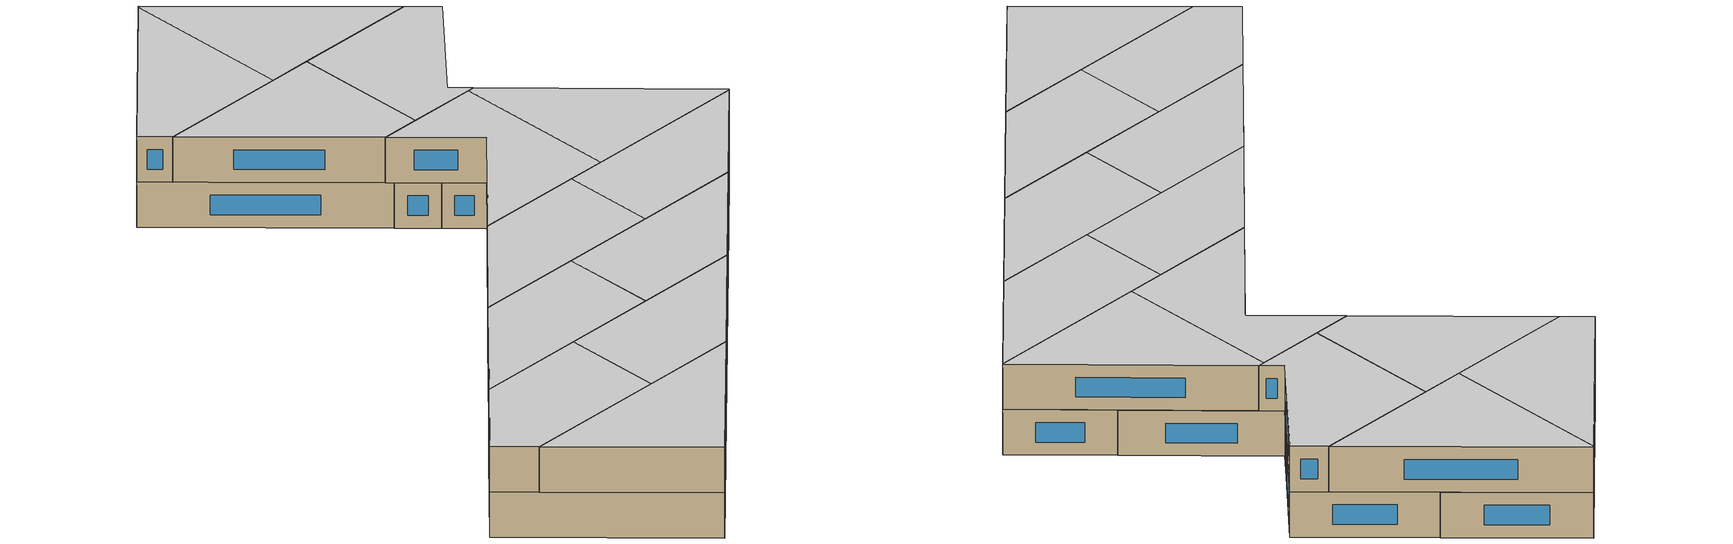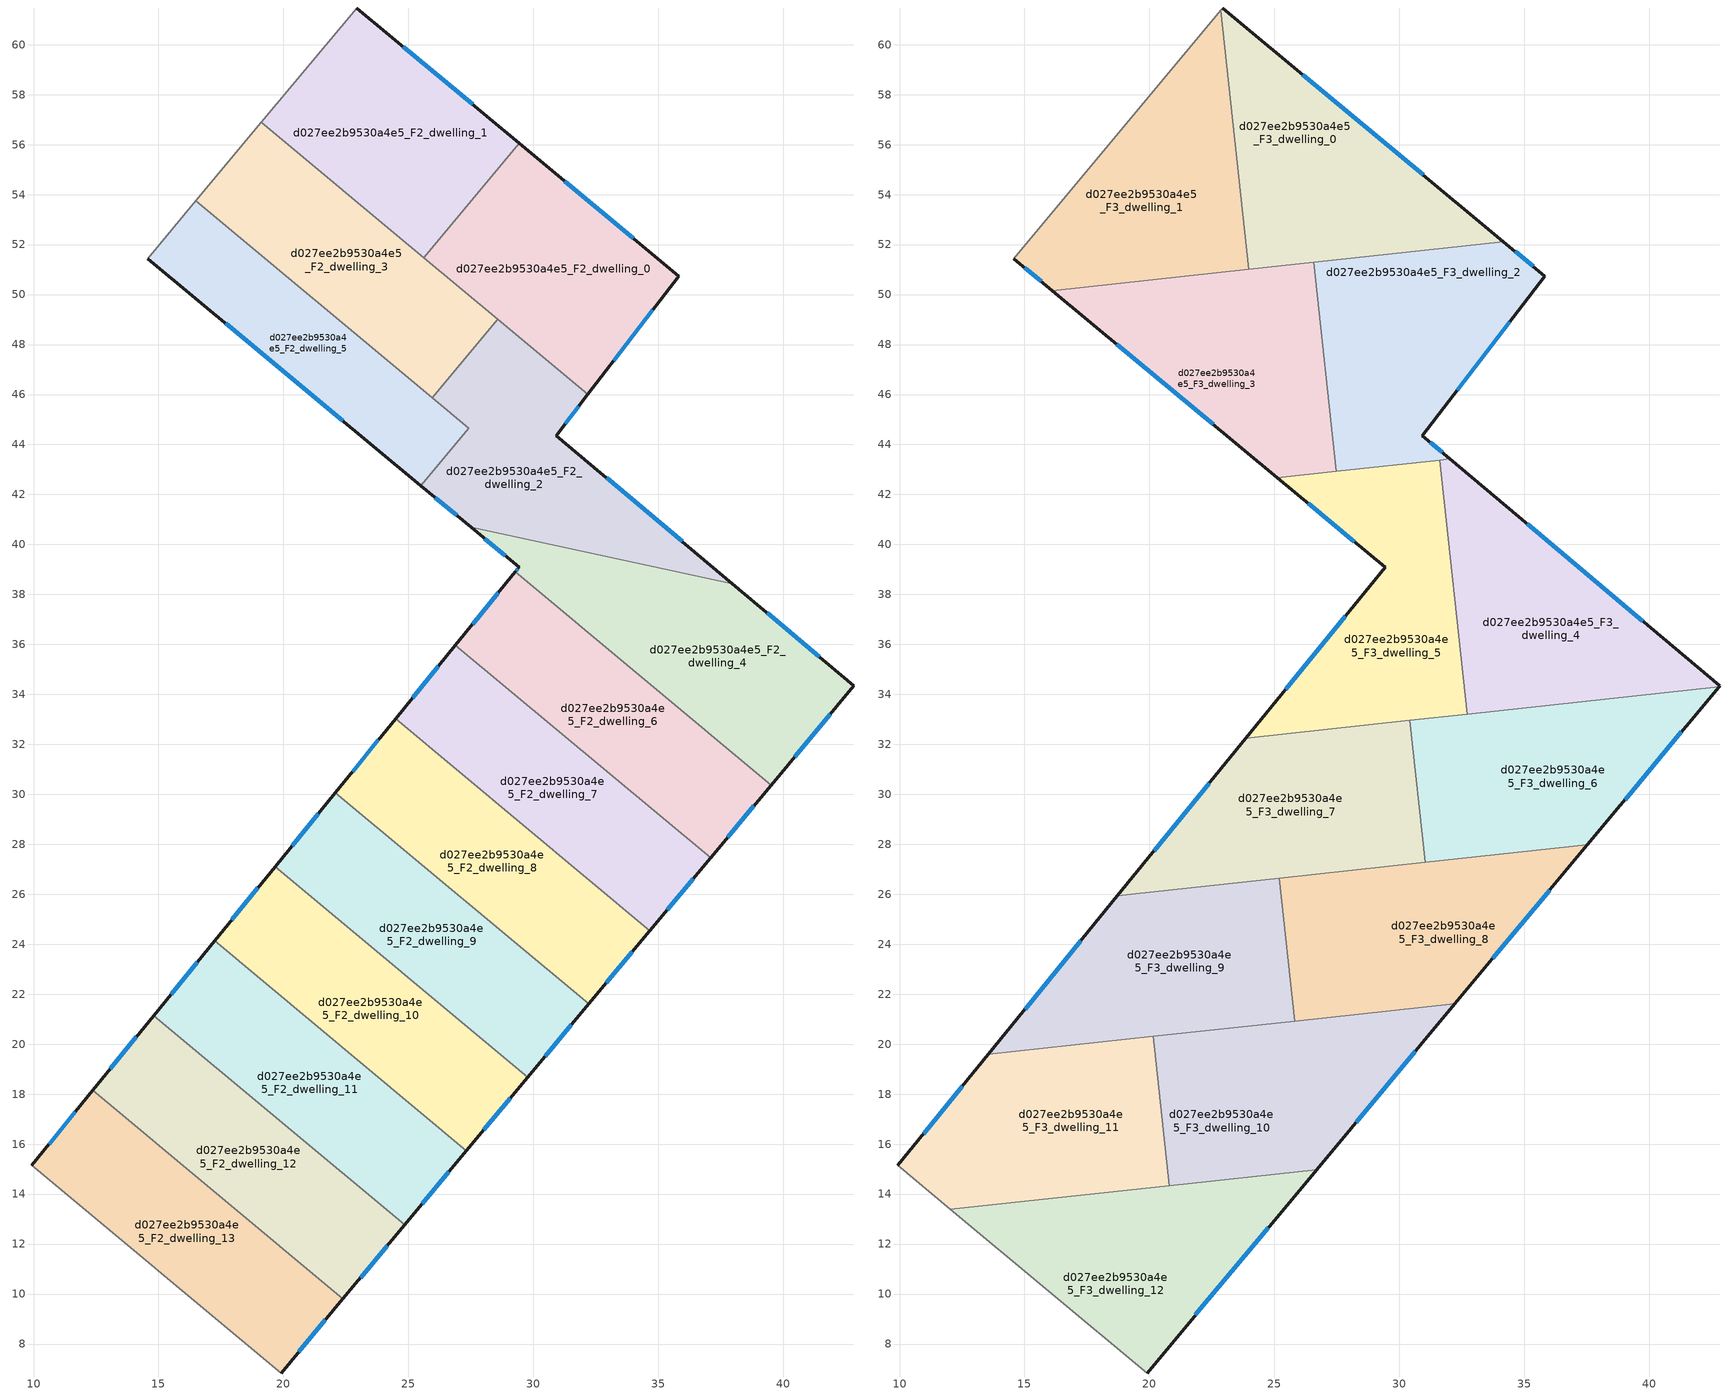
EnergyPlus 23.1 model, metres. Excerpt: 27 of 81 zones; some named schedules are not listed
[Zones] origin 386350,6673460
d027ee2b9530a4e5_F2_dwelling_0
 floor to d027ee2b9530a4e5_F1_dwelling_0 (EU_floor_Construction): 35.83,50.74 32.18,46 25.61,51.48 29.43,56.06 z6
 wall outside (EU_wall_Construction): 32.18,46 35.83,50.74 29.43,56.06 z6:9
 wall to d027ee2b9530a4e5_F2_dwelling_1 (EU_wall_Construction): 29.43,56.06 25.61,51.48 z6:9
 wall to d027ee2b9530a4e5_F2_dwelling_2 (EU_wall_Construction): 28.57,49.01 32.18,46 z6:9
 wall to d027ee2b9530a4e5_F2_dwelling_3 (EU_wall_Construction): 25.61,51.48 28.57,49.01 z6:9
 window (EU_Window_Construction): 34,52.26 31.26,54.54 / 33.23,47.36 34.79,49.39 z6.86:8.14
d027ee2b9530a4e5_F2_dwelling_1
 floor to d027ee2b9530a4e5_F1_dwelling_1 (EU_floor_Construction): 29.43,56.06 25.61,51.48 19.12,56.89 22.93,61.47 z6
 wall outside (EU_wall_Construction): 29.43,56.06 22.93,61.47 z6:9
 wall adiabatic (EU_wall_Construction): 22.93,61.47 19.12,56.89 z6:9
 wall to d027ee2b9530a4e5_F2_dwelling_3 (EU_wall_Construction): 19.12,56.89 25.61,51.48 z6:9
 window (EU_Window_Construction): 27.57,57.61 24.79,59.92 z6.86:8.14
d027ee2b9530a4e5_F2_dwelling_10
 floor to d027ee2b9530a4e5_F1_dwelling_10 (EU_floor_Construction): 29.78,18.68 27.32,15.73 17.24,24.13 19.67,27.1 z6
 wall outside (EU_wall_Construction): 27.32,15.73 29.78,18.68 / 19.67,27.1 17.24,24.13 z6:9
 wall to d027ee2b9530a4e5_F2_dwelling_9 (EU_wall_Construction): 29.78,18.68 19.67,27.1 z6:9
 wall to d027ee2b9530a4e5_F2_dwelling_11 (EU_wall_Construction): 17.24,24.13 27.32,15.73 z6:9
 window (EU_Window_Construction): 28.02,16.57 29.07,17.84 / 18.98,26.25 17.94,24.98 z6.86:8.14
 ceiling adiabatic (EU_roof_Construction): 27.32,15.73 29.77,18.68 26.94,21.04 21.64,20.47 z9; 26.94,21.04 25.69,22.08 25.82,20.92 z9
d027ee2b9530a4e5_F2_dwelling_11
 floor to d027ee2b9530a4e5_F1_dwelling_11 (EU_floor_Construction): 27.32,15.73 24.86,12.78 14.82,21.15 17.24,24.13 z6
 wall outside (EU_wall_Construction): 24.86,12.78 27.32,15.73 / 17.24,24.13 14.82,21.15 z6:9
 wall to d027ee2b9530a4e5_F2_dwelling_12 (EU_wall_Construction): 14.82,21.15 24.86,12.78 z6:9
 window (EU_Window_Construction): 25.56,13.62 26.62,14.89 / 16.55,23.28 15.51,22 z6.86:8.14
d027ee2b9530a4e5_F2_dwelling_12
 floor to d027ee2b9530a4e5_F1_dwelling_12 (EU_floor_Construction): 24.86,12.78 22.38,9.81 12.38,18.15 14.82,21.15 z6
 wall outside (EU_wall_Construction): 22.38,9.81 24.86,12.78 / 14.82,21.15 12.38,18.15 z6:9
 wall to d027ee2b9530a4e5_F2_dwelling_13 (EU_wall_Construction): 12.38,18.15 22.38,9.81 z6:9
 window (EU_Window_Construction): 23.09,10.66 24.15,11.93 / 14.12,20.29 13.07,19.01 z6.86:8.14
d027ee2b9530a4e5_F2_dwelling_13
 floor to d027ee2b9530a4e5_F1_dwelling_13 (EU_floor_Construction): 22.38,9.81 19.91,6.84 9.93,15.14 12.38,18.15 z6
 wall outside (EU_wall_Construction): 19.91,6.84 22.38,9.81 / 12.38,18.15 9.93,15.14 z6:9
 wall adiabatic (EU_wall_Construction): 9.93,15.14 19.91,6.84 z6:9
 window (EU_Window_Construction): 20.61,7.69 21.68,8.96 / 11.68,17.29 10.63,16 z6.86:8.14
d027ee2b9530a4e5_F2_dwelling_2
 floor to d027ee2b9530a4e5_F1_dwelling_2 (EU_floor_Construction): 32.18,46 30.92,44.35 37.97,38.43 27.51,40.68 25.5,42.35 27.41,44.65 25.95,45.87 28.57,49.01 z6
 wall outside (EU_wall_Construction): 37.97,38.43 30.92,44.35 32.18,46 / 25.5,42.35 27.51,40.68 z6:9
 wall to d027ee2b9530a4e5_F2_dwelling_5 (EU_wall_Construction): 25.95,45.87 27.41,44.65 25.5,42.35 z6:9
 wall to d027ee2b9530a4e5_F2_dwelling_3 (EU_wall_Construction): 28.57,49.01 25.95,45.87 z6:9
 wall to d027ee2b9530a4e5_F2_dwelling_4 (EU_wall_Construction): 27.51,40.68 37.97,38.43 z6:9
 window (EU_Window_Construction): 31.28,44.82 31.82,45.53 / 35.96,40.12 32.93,42.66 / 26.08,41.88 26.94,41.16 z6.86:8.14
d027ee2b9530a4e5_F2_dwelling_3
 floor to d027ee2b9530a4e5_F1_dwelling_3 (EU_floor_Construction): 28.57,49.01 25.95,45.87 16.5,53.75 19.12,56.89 z6
 wall adiabatic (EU_wall_Construction): 19.12,56.89 16.5,53.75 z6:9
 wall to d027ee2b9530a4e5_F2_dwelling_5 (EU_wall_Construction): 16.5,53.75 25.95,45.87 z6:9
d027ee2b9530a4e5_F2_dwelling_4
 floor to d027ee2b9530a4e5_F1_dwelling_4 (EU_floor_Construction): 37.97,38.42 42.83,34.34 39.52,30.37 29.28,38.9 29.43,39.09 27.51,40.68 z6
 wall outside (EU_wall_Construction): 27.51,40.68 29.43,39.09 29.28,38.9 / 39.52,30.37 42.83,34.34 37.97,38.42 z6:9
 wall to d027ee2b9530a4e5_F2_dwelling_6 (EU_wall_Construction): 29.28,38.9 39.52,30.37 z6:9
 window (EU_Window_Construction): 29.39,39.04 29.32,38.95 / 28.06,40.23 28.88,39.54 / 41.44,35.51 39.36,37.26 / 40.46,31.5 41.88,33.21 z6.86:8.14
d027ee2b9530a4e5_F2_dwelling_5
 floor to d027ee2b9530a4e5_F1_dwelling_5 (EU_floor_Construction): 27.41,44.65 25.5,42.35 14.57,51.44 16.5,53.75 z6
 wall outside (EU_wall_Construction): 14.57,51.44 25.5,42.35 z6:9
 wall adiabatic (EU_wall_Construction): 16.5,53.75 14.57,51.44 z6:9
 window (EU_Window_Construction): 17.7,48.84 22.38,44.95 z6.86:8.14
d027ee2b9530a4e5_F2_dwelling_6
 floor to d027ee2b9530a4e5_F1_dwelling_6 (EU_floor_Construction): 39.52,30.37 37.09,27.46 26.89,35.97 29.28,38.9 z6
 wall outside (EU_wall_Construction): 37.09,27.46 39.52,30.37 / 29.28,38.9 26.89,35.97 z6:9
 wall to d027ee2b9530a4e5_F2_dwelling_7 (EU_wall_Construction): 26.89,35.97 37.09,27.46 z6:9
 window (EU_Window_Construction): 37.79,28.29 38.83,29.54 / 28.6,38.06 27.57,36.8 z6.86:8.14
d027ee2b9530a4e5_F2_dwelling_7
 floor to d027ee2b9530a4e5_F1_dwelling_7 (EU_floor_Construction): 37.09,27.46 34.66,24.54 24.49,33.02 26.89,35.97 z6
 wall outside (EU_wall_Construction): 34.66,24.54 37.09,27.46 / 26.89,35.97 24.49,33.02 z6:9
 wall to d027ee2b9530a4e5_F2_dwelling_8 (EU_wall_Construction): 24.49,33.02 34.66,24.54 z6:9
 window (EU_Window_Construction): 35.36,25.38 36.4,26.63 / 26.2,35.12 25.17,33.86 z6.86:8.14
d027ee2b9530a4e5_F2_dwelling_8
 floor to d027ee2b9530a4e5_F1_dwelling_8 (EU_floor_Construction): 34.66,24.54 32.22,21.62 22.08,30.07 24.49,33.02 z6
 wall outside (EU_wall_Construction): 32.22,21.62 34.66,24.54 / 24.49,33.02 22.08,30.07 z6:9
 wall to d027ee2b9530a4e5_F2_dwelling_9 (EU_wall_Construction): 22.08,30.07 32.22,21.62 z6:9
 window (EU_Window_Construction): 32.92,22.45 33.96,23.71 / 23.8,32.18 22.77,30.91 z6.86:8.14
d027ee2b9530a4e5_F2_dwelling_9
 floor to d027ee2b9530a4e5_F1_dwelling_9 (EU_floor_Construction): 32.22,21.62 29.78,18.68 19.67,27.1 22.08,30.07 z6
 wall outside (EU_wall_Construction): 29.78,18.68 32.22,21.62 / 22.08,30.07 19.67,27.1 z6:9
 window (EU_Window_Construction): 30.47,19.52 31.52,20.78 / 21.39,29.22 20.36,27.95 z6.86:8.14
 ceiling adiabatic (EU_roof_Construction): 32.22,21.62 26.07,26.74 25.2,26.65 25.69,22.08 26.94,21.04 z9
d027ee2b9530a4e5_F3_dwelling_0
 floor to d027ee2b9530a4e5_F2_dwelling_1 (EU_floor_Construction): 29.43,56.06 25.61,51.48 23.77,53.02 22.86,61.38 22.93,61.47 z9
 floor to d027ee2b9530a4e5_F2_dwelling_0 (EU_floor_Construction): 34.17,52.12 25.92,51.22 25.61,51.48 29.43,56.06 z9
 floor to d027ee2b9530a4e5_F2_dwelling_3 (EU_floor_Construction): 25.92,51.22 23.99,51.01 23.77,53.02 z9
 wall outside (EU_wall_Construction): 34.17,52.12 22.93,61.47 z9:12
 wall to d027ee2b9530a4e5_F3_dwelling_1 (EU_wall_Construction): 22.86,61.38 23.99,51.01 z9:12
 wall adiabatic (EU_wall_Construction): 22.93,61.47 22.86,61.38 z9:12
 wall to d027ee2b9530a4e5_F3_dwelling_2 (EU_wall_Construction): 26.57,51.29 34.17,52.12 z9:12
 wall to d027ee2b9530a4e5_F3_dwelling_3 (EU_wall_Construction): 23.99,51.01 26.57,51.29 z9:12
 window (EU_Window_Construction): 30.96,54.79 26.14,58.8 z9.86:11.14
 ceiling to d027ee2b9530a4e5_F4_dwelling_0 (EU_floor_Construction): 34.17,52.12 22.93,61.47 22.86,61.38 23.99,51.01 z12
d027ee2b9530a4e5_F3_dwelling_1
 floor to d027ee2b9530a4e5_F2_dwelling_3 (EU_floor_Construction): 23.77,53.02 23.99,51.01 20.26,50.61 16.5,53.75 19.12,56.89 z9
 floor to d027ee2b9530a4e5_F2_dwelling_1 (EU_floor_Construction): 22.86,61.38 23.77,53.02 19.12,56.89 z9
 floor to d027ee2b9530a4e5_F2_dwelling_5 (EU_floor_Construction): 20.26,50.61 16.11,50.16 14.57,51.44 16.5,53.75 z9
 wall outside (EU_wall_Construction): 14.57,51.44 16.11,50.16 z9:12
 wall adiabatic (EU_wall_Construction): 22.86,61.38 14.57,51.44 z9:12
 wall to d027ee2b9530a4e5_F3_dwelling_3 (EU_wall_Construction): 16.11,50.16 23.99,51.01 z9:12
 window (EU_Window_Construction): 15.01,51.07 15.67,50.53 z9.86:11.14
 ceiling to d027ee2b9530a4e5_F4_dwelling_1 (EU_floor_Construction): 23.99,51.01 22.86,61.38 14.57,51.44 16.11,50.16 z12
d027ee2b9530a4e5_F3_dwelling_10
 floor to d027ee2b9530a4e5_F2_dwelling_11 (EU_floor_Construction): 27.32,15.73 26.69,14.98 22.73,14.55 20.58,16.34 20.15,20.31 21.64,20.47 z9
 floor to d027ee2b9530a4e5_F2_dwelling_12 (EU_floor_Construction): 22.73,14.55 20.8,14.34 20.58,16.34 z9
 floor to d027ee2b9530a4e5_F2_dwelling_9 (EU_floor_Construction): 32.22,21.62 31.17,20.35 29.77,18.68 26.94,21.04 z9
 floor adiabatic (EU_floor_Construction): 29.77,18.68 26.69,14.98 27.32,15.73 21.64,20.47 26.94,21.04 z9
 wall outside (EU_wall_Construction): 26.69,14.98 32.22,21.62 z9:12
 wall to d027ee2b9530a4e5_F3_dwelling_11 (EU_wall_Construction): 20.15,20.31 20.8,14.34 z9:12
 wall to d027ee2b9530a4e5_F3_dwelling_12 (EU_wall_Construction): 20.8,14.34 26.69,14.98 z9:12
 wall to d027ee2b9530a4e5_F3_dwelling_8 (EU_wall_Construction): 32.22,21.62 25.82,20.92 z9:12
 wall to d027ee2b9530a4e5_F3_dwelling_9 (EU_wall_Construction): 25.82,20.92 20.15,20.31 z9:12
 window (EU_Window_Construction): 28.27,16.88 30.64,19.72 z9.86:11.14
 ceiling to d027ee2b9530a4e5_F4_dwelling_10 (EU_floor_Construction): 26.69,14.98 32.22,21.62 20.15,20.31 20.8,14.34 z12
d027ee2b9530a4e5_F3_dwelling_11
 floor to d027ee2b9530a4e5_F2_dwelling_12 (EU_floor_Construction): 20.58,16.34 20.8,14.34 17.39,13.97 12.38,18.15 13.55,19.59 16.32,19.89 z9
 floor to d027ee2b9530a4e5_F2_dwelling_13 (EU_floor_Construction): 17.39,13.97 12.04,13.39 9.93,15.14 12.38,18.15 z9
 floor to d027ee2b9530a4e5_F2_dwelling_11 (EU_floor_Construction): 20.15,20.31 20.58,16.34 16.32,19.89 z9
 wall outside (EU_wall_Construction): 13.55,19.59 9.93,15.14 z9:12
 wall adiabatic (EU_wall_Construction): 9.93,15.14 12.03,13.39 z9:12
 wall to d027ee2b9530a4e5_F3_dwelling_9 (EU_wall_Construction): 20.15,20.31 13.55,19.59 z9:12
 wall to d027ee2b9530a4e5_F3_dwelling_12 (EU_wall_Construction): 12.03,13.39 20.8,14.34 z9:12
 window (EU_Window_Construction): 12.51,18.32 10.96,16.42 z9.86:11.14
 ceiling to d027ee2b9530a4e5_F4_dwelling_11 (EU_floor_Construction): 20.8,14.34 20.15,20.31 13.55,19.59 9.93,15.14 12.03,13.39 z12
d027ee2b9530a4e5_F3_dwelling_12
 floor to d027ee2b9530a4e5_F2_dwelling_13 (EU_floor_Construction): 22.38,9.81 19.91,6.84 12.04,13.39 17.39,13.97 z9
 floor to d027ee2b9530a4e5_F2_dwelling_11 (EU_floor_Construction): 26.69,14.98 24.86,12.78 22.73,14.55 z9
 floor to d027ee2b9530a4e5_F2_dwelling_12 (EU_floor_Construction): 24.86,12.78 22.38,9.81 17.39,13.97 22.73,14.55 z9
 wall outside (EU_wall_Construction): 19.91,6.84 26.69,14.98 z9:12
 wall adiabatic (EU_wall_Construction): 12.03,13.39 19.91,6.84 z9:12
 window (EU_Window_Construction): 21.85,9.17 24.75,12.65 z9.86:11.14
 ceiling to d027ee2b9530a4e5_F4_dwelling_12 (EU_floor_Construction): 19.91,6.84 26.69,14.98 12.03,13.39 z12
d027ee2b9530a4e5_F3_dwelling_2
 floor to d027ee2b9530a4e5_F2_dwelling_0 (EU_floor_Construction): 35.83,50.74 32.18,46 26.65,50.62 26.57,51.29 34.17,52.12 z9
 floor to d027ee2b9530a4e5_F2_dwelling_2 (EU_floor_Construction): 32.18,46 30.92,44.35 32.03,43.42 27.48,42.93 27.31,44.52 27.41,44.65 27.28,44.76 27.02,47.15 28.57,49.01 z9
 floor to d027ee2b9530a4e5_F2_dwelling_5 (EU_floor_Construction): 27.41,44.65 27.31,44.52 27.28,44.76 z9
 floor to d027ee2b9530a4e5_F2_dwelling_3 (EU_floor_Construction): 28.57,49.01 27.02,47.15 26.65,50.62 z9
 wall outside (EU_wall_Construction): 32.03,43.42 30.92,44.35 35.83,50.74 34.17,52.12 z9:12
 wall to d027ee2b9530a4e5_F3_dwelling_3 (EU_wall_Construction): 26.57,51.29 27.48,42.93 z9:12
 wall to d027ee2b9530a4e5_F3_dwelling_5 (EU_wall_Construction): 27.48,42.93 31.62,43.38 z9:12
 wall to d027ee2b9530a4e5_F3_dwelling_4 (EU_wall_Construction): 31.62,43.38 32.03,43.42 z9:12
 window (EU_Window_Construction): 31.71,43.69 31.24,44.09 / 35.35,51.14 34.64,51.72 / 32.32,46.18 34.42,48.92 z9.86:11.14
 ceiling to d027ee2b9530a4e5_F4_dwelling_2 (EU_floor_Construction): 32.03,43.42 30.92,44.35 35.83,50.74 34.17,52.12 26.57,51.29 27.48,42.93 z12
d027ee2b9530a4e5_F3_dwelling_3
 floor to d027ee2b9530a4e5_F2_dwelling_5 (EU_floor_Construction): 27.28,44.76 27.31,44.52 25.83,42.75 25.12,42.67 16.11,50.16 20.26,50.61 z9
 floor to d027ee2b9530a4e5_F2_dwelling_3 (EU_floor_Construction): 26.65,50.62 27.02,47.15 25.95,45.87 20.26,50.61 25.92,51.22 z9
 floor to d027ee2b9530a4e5_F2_dwelling_2 (EU_floor_Construction): 27.31,44.52 27.48,42.93 25.83,42.75 z9; 27.02,47.15 27.28,44.76 25.95,45.87 z9
 floor to d027ee2b9530a4e5_F2_dwelling_0 (EU_floor_Construction): 26.57,51.29 26.65,50.62 25.92,51.22 z9
 wall outside (EU_wall_Construction): 16.11,50.16 25.12,42.67 z9:12
 wall to d027ee2b9530a4e5_F3_dwelling_5 (EU_wall_Construction): 25.12,42.67 27.48,42.93 z9:12
 window (EU_Window_Construction): 18.69,48.02 22.55,44.81 z9.86:11.14
 ceiling to d027ee2b9530a4e5_F4_dwelling_3 (EU_floor_Construction): 27.48,42.93 26.57,51.29 16.11,50.16 25.12,42.67 z12
d027ee2b9530a4e5_F3_dwelling_4
 floor to d027ee2b9530a4e5_F2_dwelling_4 (EU_floor_Construction): 37.97,38.42 42.83,34.34 42.8,34.3 35.72,33.54 32.39,36.31 32.02,39.71 z9
 floor to d027ee2b9530a4e5_F2_dwelling_2 (EU_floor_Construction): 37.97,38.43 32.02,39.71 31.62,43.38 32.03,43.42 z9
 floor to d027ee2b9530a4e5_F2_dwelling_6 (EU_floor_Construction): 35.72,33.54 32.72,33.21 32.39,36.31 z9
 wall outside (EU_wall_Construction): 42.8,34.3 42.83,34.34 32.03,43.42 z9:12
 wall to d027ee2b9530a4e5_F3_dwelling_5 (EU_wall_Construction): 31.62,43.38 32.72,33.21 z9:12
 wall to d027ee2b9530a4e5_F3_dwelling_6 (EU_wall_Construction): 32.72,33.21 42.8,34.3 z9:12
 window (EU_Window_Construction): 39.74,36.93 35.11,40.83 z9.86:11.14
 ceiling to d027ee2b9530a4e5_F4_dwelling_4 (EU_floor_Construction): 42.8,34.3 42.83,34.34 32.03,43.42 31.62,43.38 32.72,33.21 z12
d027ee2b9530a4e5_F3_dwelling_5
 floor to d027ee2b9530a4e5_F2_dwelling_2 (EU_floor_Construction): 31.62,43.38 32.02,39.71 27.51,40.68 25.5,42.35 25.83,42.75 z9
 floor to d027ee2b9530a4e5_F2_dwelling_6 (EU_floor_Construction): 32.39,36.31 32.72,33.21 30.48,32.97 26.89,35.97 29.28,38.9 z9
 floor to d027ee2b9530a4e5_F2_dwelling_5 (EU_floor_Construction): 25.83,42.75 25.5,42.35 25.12,42.67 z9
 floor to d027ee2b9530a4e5_F2_dwelling_7 (EU_floor_Construction): 30.48,32.97 25.23,32.4 24.49,33.02 26.89,35.97 z9
 floor to d027ee2b9530a4e5_F2_dwelling_4 (EU_floor_Construction): 32.02,39.71 32.39,36.31 29.28,38.9 29.43,39.09 27.51,40.68 z9
 floor to d027ee2b9530a4e5_F2_dwelling_8 (EU_floor_Construction): 25.23,32.4 23.86,32.25 24.49,33.02 z9
 wall outside (EU_wall_Construction): 25.12,42.67 29.43,39.09 23.86,32.25 z9:12
 wall to d027ee2b9530a4e5_F3_dwelling_7 (EU_wall_Construction): 23.86,32.25 30.42,32.96 z9:12
 wall to d027ee2b9530a4e5_F3_dwelling_6 (EU_wall_Construction): 30.42,32.96 32.72,33.21 z9:12
 window (EU_Window_Construction): 26.35,41.65 28.2,40.11 / 27.84,37.14 25.45,34.2 z9.86:11.14
 ceiling to d027ee2b9530a4e5_F4_dwelling_5 (EU_floor_Construction): 32.72,33.21 31.62,43.38 25.12,42.67 29.43,39.09 23.86,32.25 z12
d027ee2b9530a4e5_F3_dwelling_6
 floor to d027ee2b9530a4e5_F2_dwelling_6 (EU_floor_Construction): 39.52,30.37 37.53,27.98 36.59,27.88 30.48,32.97 35.72,33.54 z9
 floor to d027ee2b9530a4e5_F2_dwelling_4 (EU_floor_Construction): 42.8,34.3 39.52,30.37 35.72,33.54 z9
 floor to d027ee2b9530a4e5_F2_dwelling_7 (EU_floor_Construction): 36.59,27.88 31.34,27.31 31,27.59 30.42,32.96 30.48,32.97 z9
 floor to d027ee2b9530a4e5_F2_dwelling_8 (EU_floor_Construction): 31.34,27.31 31.04,27.28 31,27.59 z9
 wall outside (EU_wall_Construction): 37.53,27.98 42.8,34.3 z9:12
 wall to d027ee2b9530a4e5_F3_dwelling_7 (EU_wall_Construction): 30.42,32.96 31.04,27.28 z9:12
 wall to d027ee2b9530a4e5_F3_dwelling_8 (EU_wall_Construction): 31.04,27.28 37.53,27.98 z9:12
 window (EU_Window_Construction): 39.04,29.79 41.29,32.5 z9.86:11.14
 ceiling to d027ee2b9530a4e5_F4_dwelling_6 (EU_floor_Construction): 37.53,27.98 42.8,34.3 30.42,32.96 31.04,27.28 z12
d027ee2b9530a4e5_F3_dwelling_7
 floor to d027ee2b9530a4e5_F2_dwelling_7 (EU_floor_Construction): 30.42,32.96 31,27.59 25.23,32.4 z9
 floor to d027ee2b9530a4e5_F2_dwelling_9 (EU_floor_Construction): 26.07,26.74 20.79,26.17 19.67,27.1 22.08,30.07 z9
 floor to d027ee2b9530a4e5_F2_dwelling_8 (EU_floor_Construction): 31,27.59 31.04,27.28 26.07,26.74 22.08,30.07 23.86,32.25 25.23,32.4 z9
 floor to d027ee2b9530a4e5_F2_dwelling_10 (EU_floor_Construction): 20.79,26.17 18.72,25.94 19.67,27.1 z9
 wall outside (EU_wall_Construction): 23.86,32.25 18.72,25.94 z9:12
 wall to d027ee2b9530a4e5_F3_dwelling_9 (EU_wall_Construction): 18.72,25.94 25.2,26.65 z9:12
 wall to d027ee2b9530a4e5_F3_dwelling_8 (EU_wall_Construction): 25.2,26.65 31.04,27.28 z9:12
 window (EU_Window_Construction): 22.39,30.45 20.19,27.75 z9.86:11.14
 ceiling to d027ee2b9530a4e5_F4_dwelling_7 (EU_floor_Construction): 31.04,27.28 30.42,32.96 23.86,32.25 18.72,25.94 z12
d027ee2b9530a4e5_F3_dwelling_8
 floor to d027ee2b9530a4e5_F2_dwelling_8 (EU_floor_Construction): 34.66,24.54 32.22,21.62 26.07,26.74 31.34,27.31 z9
 floor adiabatic (EU_floor_Construction): 32.22,21.62 25.82,20.92 25.2,26.65 26.07,26.74 z9
 floor to d027ee2b9530a4e5_F2_dwelling_6 (EU_floor_Construction): 37.53,27.98 37.09,27.46 36.59,27.88 z9
 floor to d027ee2b9530a4e5_F2_dwelling_7 (EU_floor_Construction): 37.09,27.46 34.66,24.54 31.34,27.31 36.59,27.88 z9
 wall outside (EU_wall_Construction): 32.22,21.62 37.53,27.98 z9:12
 wall to d027ee2b9530a4e5_F3_dwelling_9 (EU_wall_Construction): 25.2,26.65 25.82,20.92 z9:12
 window (EU_Window_Construction): 33.74,23.44 36.01,26.16 z9.86:11.14
 ceiling to d027ee2b9530a4e5_F4_dwelling_8 (EU_floor_Construction): 32.22,21.62 37.53,27.98 25.2,26.65 25.82,20.92 z12
d027ee2b9530a4e5_F3_dwelling_9
 floor to d027ee2b9530a4e5_F2_dwelling_10 (EU_floor_Construction): 25.69,22.08 25.82,20.92 21.64,20.47 17.25,24.13 18.72,25.94 20.79,26.17 z9
 floor to d027ee2b9530a4e5_F2_dwelling_11 (EU_floor_Construction): 21.64,20.47 16.32,19.89 14.82,21.15 17.25,24.13 z9
 floor to d027ee2b9530a4e5_F2_dwelling_9 (EU_floor_Construction): 25.2,26.65 25.69,22.08 20.79,26.17 z9
 floor to d027ee2b9530a4e5_F2_dwelling_12 (EU_floor_Construction): 16.32,19.89 13.55,19.59 14.82,21.15 z9
 wall outside (EU_wall_Construction): 18.72,25.94 13.55,19.59 z9:12
 window (EU_Window_Construction): 17.24,24.13 15.03,21.41 z9.86:11.14
 ceiling to d027ee2b9530a4e5_F4_dwelling_9 (EU_floor_Construction): 25.82,20.92 25.2,26.65 18.72,25.94 13.55,19.59 z12
[Building]
EU S2 Campaign: North Axis=0; Terrain=City; Solar Distribution=FullExterior
[Site:Location]
Helsinki-Vantaa.AP: Latitude=60.317; Longitude=24.963; Time Zone=2; Elevation=54.6
[SizingPeriod:WeatherFileDays]
AnnualSizingPeriod: Begin Month=1; Begin Day of Month=1; End Month=12; End Day of Month=31; Day of Week for Start Day=Monday; Use Weather File Daylight Saving Period=No; Use Weather File Rain and Snow Indicators=No
[MATERIAL]
EU_InternalMass_Material: Roughness=MediumRough; Thickness=0.1; Conductivity=1; Density=1800; Specific Heat=900; Thermal Absorptance=0.9; Solar Absorptance=0.7; Visible Absorptance=0.7
[MATERIAL:NOMASS] Roughness=MediumRough; Thermal Absorptance=0.9; Solar Absorptance=0.7; Visible Absorptance=0.7
Name | Thermal Resistance
EU_wall_NoMass | 1.10183
EU_roof_NoMass; EU_floor_NoMass | 1.70606
[WINDOWMATERIAL:SIMPLEGLAZINGSYSTEM]
EU_Window_SimpleGlazing: UFactor=3.11035; Solar Heat Gain Coefficient=0.8; Visible Transmittance=0.8
[CONSTRUCTION]
EU_wall_Construction: EU_wall_NoMass
EU_roof_Construction: EU_roof_NoMass
EU_floor_Construction: EU_floor_NoMass
EU_Window_Construction: EU_Window_SimpleGlazing
EU_InternalMass_Construction: EU_InternalMass_Material
[ZONE] Type=1; Multiplier=1; Ceiling Height=autocalculate; Floor Area=autocalculate; Part of Total Floor Area=Yes
Name | Volume
d027ee2b9530a4e5_F2_dwelling_0 | 151.132
d027ee2b9530a4e5_F3_dwelling_0; d027ee2b9530a4e5_F3_dwelling_8 | 162.767
d027ee2b9530a4e5_F2_dwelling_1 | 151.135
d027ee2b9530a4e5_F3_dwelling_1 | 162.761
d027ee2b9530a4e5_F2_dwelling_10 | 151.121
d027ee2b9530a4e5_F3_dwelling_10; d027ee2b9530a4e5_F3_dwelling_7 | 162.775
d027ee2b9530a4e5_F2_dwelling_11 | 151.14
d027ee2b9530a4e5_F3_dwelling_11 | 162.766
d027ee2b9530a4e5_F2_dwelling_12 | 151.155
d027ee2b9530a4e5_F3_dwelling_12 | 162.759
d027ee2b9530a4e5_F2_dwelling_13 | 151.15
d027ee2b9530a4e5_F2_dwelling_2 | 151.377
d027ee2b9530a4e5_F3_dwelling_2; d027ee2b9530a4e5_F3_dwelling_6 | 162.757
d027ee2b9530a4e5_F2_dwelling_3 | 151.167
d027ee2b9530a4e5_F3_dwelling_3 | 162.781
d027ee2b9530a4e5_F2_dwelling_4 | 174.27
d027ee2b9530a4e5_F3_dwelling_4 | 162.763
d027ee2b9530a4e5_F2_dwelling_5 | 127.729
d027ee2b9530a4e5_F3_dwelling_5 | 162.765
d027ee2b9530a4e5_F2_dwelling_6 | 151.133
d027ee2b9530a4e5_F2_dwelling_7 | 151.141
d027ee2b9530a4e5_F2_dwelling_8 | 151.143
d027ee2b9530a4e5_F2_dwelling_9 | 151.154
d027ee2b9530a4e5_F3_dwelling_9 | 162.77
[INTERNALMASS] Construction=EU_InternalMass_Construction
Name | Zone or ZoneList | Surface Area
d027ee2b9530a4e5_F2_dwelling_0_EU_InternalMass | d027ee2b9530a4e5_F2_dwelling_0 | 50.379
d027ee2b9530a4e5_F2_dwelling_1_EU_InternalMass | d027ee2b9530a4e5_F2_dwelling_1 | 50.3776
d027ee2b9530a4e5_F2_dwelling_2_EU_InternalMass | d027ee2b9530a4e5_F2_dwelling_2 | 50.4625
d027ee2b9530a4e5_F2_dwelling_3_EU_InternalMass | d027ee2b9530a4e5_F2_dwelling_3 | 50.3882
d027ee2b9530a4e5_F2_dwelling_4_EU_InternalMass | d027ee2b9530a4e5_F2_dwelling_4 | 58.1013
d027ee2b9530a4e5_F2_dwelling_5_EU_InternalMass | d027ee2b9530a4e5_F2_dwelling_5 | 42.5774
d027ee2b9530a4e5_F2_dwelling_6_EU_InternalMass | d027ee2b9530a4e5_F2_dwelling_6 | 50.3781
d027ee2b9530a4e5_F2_dwelling_7_EU_InternalMass | d027ee2b9530a4e5_F2_dwelling_7 | 50.3803
d027ee2b9530a4e5_F2_dwelling_8_EU_InternalMass | d027ee2b9530a4e5_F2_dwelling_8 | 50.3813
d027ee2b9530a4e5_F2_dwelling_9_EU_InternalMass | d027ee2b9530a4e5_F2_dwelling_9 | 50.3849
d027ee2b9530a4e5_F2_dwelling_10_EU_InternalMass | d027ee2b9530a4e5_F2_dwelling_10 | 50.3737
d027ee2b9530a4e5_F2_dwelling_11_EU_InternalMass | d027ee2b9530a4e5_F2_dwelling_11 | 50.3798
d027ee2b9530a4e5_F2_dwelling_12_EU_InternalMass | d027ee2b9530a4e5_F2_dwelling_12 | 50.3849
d027ee2b9530a4e5_F2_dwelling_13_EU_InternalMass | d027ee2b9530a4e5_F2_dwelling_13 | 50.3835
d027ee2b9530a4e5_F3_dwelling_0_EU_InternalMass | d027ee2b9530a4e5_F3_dwelling_0 | 54.2569
d027ee2b9530a4e5_F3_dwelling_1_EU_InternalMass | d027ee2b9530a4e5_F3_dwelling_1 | 54.2563
d027ee2b9530a4e5_F3_dwelling_2_EU_InternalMass | d027ee2b9530a4e5_F3_dwelling_2 | 54.2516
d027ee2b9530a4e5_F3_dwelling_3_EU_InternalMass | d027ee2b9530a4e5_F3_dwelling_3 | 54.2584
d027ee2b9530a4e5_F3_dwelling_4_EU_InternalMass | d027ee2b9530a4e5_F3_dwelling_4 | 54.2535
d027ee2b9530a4e5_F3_dwelling_5_EU_InternalMass | d027ee2b9530a4e5_F3_dwelling_5 | 54.2536
d027ee2b9530a4e5_F3_dwelling_6_EU_InternalMass | d027ee2b9530a4e5_F3_dwelling_6 | 54.2516
d027ee2b9530a4e5_F3_dwelling_7_EU_InternalMass | d027ee2b9530a4e5_F3_dwelling_7 | 54.2582
d027ee2b9530a4e5_F3_dwelling_8_EU_InternalMass | d027ee2b9530a4e5_F3_dwelling_8 | 54.2556
d027ee2b9530a4e5_F3_dwelling_9_EU_InternalMass | d027ee2b9530a4e5_F3_dwelling_9 | 54.2561
d027ee2b9530a4e5_F3_dwelling_10_EU_InternalMass | d027ee2b9530a4e5_F3_dwelling_10 | 54.2568
d027ee2b9530a4e5_F3_dwelling_11_EU_InternalMass | d027ee2b9530a4e5_F3_dwelling_11 | 54.2562
d027ee2b9530a4e5_F3_dwelling_12_EU_InternalMass | d027ee2b9530a4e5_F3_dwelling_12 | 54.2527
[OTHEREQUIPMENT] Fuel Type=Electricity; Design Level Calculation Method=Watts/Area; Power per Zone Floor Area=1; Fraction Latent=0; Fraction Radiant=0; Fraction Lost=0; Carbon Dioxide Generation Rate=0; EndUse Subcategory=EU_Step8_InternalGains
Name | Zone or ZoneList or Space or SpaceList | Schedule
EU_Step8_InternalGain_d027ee2b9530a4e5_F2_dwelling_0_f000 | d027ee2b9530a4e5_F2_dwelling_0 | EU_Step8_GainSchedule_d027ee2b9530a4e5_F2_dwelling_0_f000
EU_Step8_InternalGain_d027ee2b9530a4e5_F2_dwelling_1_f000 | d027ee2b9530a4e5_F2_dwelling_1 | EU_Step8_GainSchedule_d027ee2b9530a4e5_F2_dwelling_1_f000
EU_Step8_InternalGain_d027ee2b9530a4e5_F2_dwelling_2_f000 | d027ee2b9530a4e5_F2_dwelling_2 | EU_Step8_GainSchedule_d027ee2b9530a4e5_F2_dwelling_2_f000
EU_Step8_InternalGain_d027ee2b9530a4e5_F2_dwelling_3_f000 | d027ee2b9530a4e5_F2_dwelling_3 | EU_Step8_GainSchedule_d027ee2b9530a4e5_F2_dwelling_3_f000
EU_Step8_InternalGain_d027ee2b9530a4e5_F2_dwelling_4_f000 | d027ee2b9530a4e5_F2_dwelling_4 | EU_Step8_GainSchedule_d027ee2b9530a4e5_F2_dwelling_4_f000
EU_Step8_InternalGain_d027ee2b9530a4e5_F2_dwelling_5_f000 | d027ee2b9530a4e5_F2_dwelling_5 | EU_Step8_GainSchedule_d027ee2b9530a4e5_F2_dwelling_5_f000
EU_Step8_InternalGain_d027ee2b9530a4e5_F2_dwelling_6_f000 | d027ee2b9530a4e5_F2_dwelling_6 | EU_Step8_GainSchedule_d027ee2b9530a4e5_F2_dwelling_6_f000
EU_Step8_InternalGain_d027ee2b9530a4e5_F2_dwelling_7_f000 | d027ee2b9530a4e5_F2_dwelling_7 | EU_Step8_GainSchedule_d027ee2b9530a4e5_F2_dwelling_7_f000
EU_Step8_InternalGain_d027ee2b9530a4e5_F2_dwelling_8_f000 | d027ee2b9530a4e5_F2_dwelling_8 | EU_Step8_GainSchedule_d027ee2b9530a4e5_F2_dwelling_8_f000
EU_Step8_InternalGain_d027ee2b9530a4e5_F2_dwelling_9_f000 | d027ee2b9530a4e5_F2_dwelling_9 | EU_Step8_GainSchedule_d027ee2b9530a4e5_F2_dwelling_9_f000
EU_Step8_InternalGain_d027ee2b9530a4e5_F2_dwelling_10_f000 | d027ee2b9530a4e5_F2_dwelling_10 | EU_Step8_GainSchedule_d027ee2b9530a4e5_F2_dwelling_10_f000
EU_Step8_InternalGain_d027ee2b9530a4e5_F2_dwelling_11_f000 | d027ee2b9530a4e5_F2_dwelling_11 | EU_Step8_GainSchedule_d027ee2b9530a4e5_F2_dwelling_11_f000
EU_Step8_InternalGain_d027ee2b9530a4e5_F2_dwelling_12_f000 | d027ee2b9530a4e5_F2_dwelling_12 | EU_Step8_GainSchedule_d027ee2b9530a4e5_F2_dwelling_12_f000
EU_Step8_InternalGain_d027ee2b9530a4e5_F2_dwelling_13_f000 | d027ee2b9530a4e5_F2_dwelling_13 | EU_Step8_GainSchedule_d027ee2b9530a4e5_F2_dwelling_13_f000
EU_Step8_InternalGain_d027ee2b9530a4e5_F3_dwelling_0_f000 | d027ee2b9530a4e5_F3_dwelling_0 | EU_Step8_GainSchedule_d027ee2b9530a4e5_F3_dwelling_0_f000
EU_Step8_InternalGain_d027ee2b9530a4e5_F3_dwelling_1_f000 | d027ee2b9530a4e5_F3_dwelling_1 | EU_Step8_GainSchedule_d027ee2b9530a4e5_F3_dwelling_1_f000
EU_Step8_InternalGain_d027ee2b9530a4e5_F3_dwelling_2_f000 | d027ee2b9530a4e5_F3_dwelling_2 | EU_Step8_GainSchedule_d027ee2b9530a4e5_F3_dwelling_2_f000
EU_Step8_InternalGain_d027ee2b9530a4e5_F3_dwelling_3_f000 | d027ee2b9530a4e5_F3_dwelling_3 | EU_Step8_GainSchedule_d027ee2b9530a4e5_F3_dwelling_3_f000
EU_Step8_InternalGain_d027ee2b9530a4e5_F3_dwelling_4_f000 | d027ee2b9530a4e5_F3_dwelling_4 | EU_Step8_GainSchedule_d027ee2b9530a4e5_F3_dwelling_4_f000
EU_Step8_InternalGain_d027ee2b9530a4e5_F3_dwelling_5_f000 | d027ee2b9530a4e5_F3_dwelling_5 | EU_Step8_GainSchedule_d027ee2b9530a4e5_F3_dwelling_5_f000
EU_Step8_InternalGain_d027ee2b9530a4e5_F3_dwelling_6_f000 | d027ee2b9530a4e5_F3_dwelling_6 | EU_Step8_GainSchedule_d027ee2b9530a4e5_F3_dwelling_6_f000
EU_Step8_InternalGain_d027ee2b9530a4e5_F3_dwelling_7_f000 | d027ee2b9530a4e5_F3_dwelling_7 | EU_Step8_GainSchedule_d027ee2b9530a4e5_F3_dwelling_7_f000
EU_Step8_InternalGain_d027ee2b9530a4e5_F3_dwelling_8_f000 | d027ee2b9530a4e5_F3_dwelling_8 | EU_Step8_GainSchedule_d027ee2b9530a4e5_F3_dwelling_8_f000
EU_Step8_InternalGain_d027ee2b9530a4e5_F3_dwelling_9_f000 | d027ee2b9530a4e5_F3_dwelling_9 | EU_Step8_GainSchedule_d027ee2b9530a4e5_F3_dwelling_9_f000
EU_Step8_InternalGain_d027ee2b9530a4e5_F3_dwelling_10_f000 | d027ee2b9530a4e5_F3_dwelling_10 | EU_Step8_GainSchedule_d027ee2b9530a4e5_F3_dwelling_10_f000
EU_Step8_InternalGain_d027ee2b9530a4e5_F3_dwelling_11_f000 | d027ee2b9530a4e5_F3_dwelling_11 | EU_Step8_GainSchedule_d027ee2b9530a4e5_F3_dwelling_11_f000
EU_Step8_InternalGain_d027ee2b9530a4e5_F3_dwelling_12_f000 | d027ee2b9530a4e5_F3_dwelling_12 | EU_Step8_GainSchedule_d027ee2b9530a4e5_F3_dwelling_12_f000
[ZONEVENTILATION:DESIGNFLOWRATE] Schedule=EU_AlwaysOn; Design Flow Rate Calculation Method=AirChanges/Hour; Air Changes per Hour=0.756316; Ventilation Type=Natural; Fan Pressure Rise=0; Fan Total Efficiency=1; Constant Term Coefficient=1; Temperature Term Coefficient=0; Velocity Term Coefficient=0; Velocity Squared Term Coefficient=0; Minimum Indoor Temperature=-100; Maximum Indoor Temperature=100; Delta Temperature=-100; Minimum Outdoor Temperature=-100; Maximum Outdoor Temperature=100; Maximum Wind Speed=40
Name | Zone or ZoneList or Space or SpaceList
EU_ConstantAir_d027ee2b9530a4e5_F2_dwelling_0 | d027ee2b9530a4e5_F2_dwelling_0
EU_ConstantAir_d027ee2b9530a4e5_F2_dwelling_1 | d027ee2b9530a4e5_F2_dwelling_1
EU_ConstantAir_d027ee2b9530a4e5_F2_dwelling_2 | d027ee2b9530a4e5_F2_dwelling_2
EU_ConstantAir_d027ee2b9530a4e5_F2_dwelling_3 | d027ee2b9530a4e5_F2_dwelling_3
EU_ConstantAir_d027ee2b9530a4e5_F2_dwelling_4 | d027ee2b9530a4e5_F2_dwelling_4
EU_ConstantAir_d027ee2b9530a4e5_F2_dwelling_5 | d027ee2b9530a4e5_F2_dwelling_5
EU_ConstantAir_d027ee2b9530a4e5_F2_dwelling_6 | d027ee2b9530a4e5_F2_dwelling_6
EU_ConstantAir_d027ee2b9530a4e5_F2_dwelling_7 | d027ee2b9530a4e5_F2_dwelling_7
EU_ConstantAir_d027ee2b9530a4e5_F2_dwelling_8 | d027ee2b9530a4e5_F2_dwelling_8
EU_ConstantAir_d027ee2b9530a4e5_F2_dwelling_9 | d027ee2b9530a4e5_F2_dwelling_9
EU_ConstantAir_d027ee2b9530a4e5_F2_dwelling_10 | d027ee2b9530a4e5_F2_dwelling_10
EU_ConstantAir_d027ee2b9530a4e5_F2_dwelling_11 | d027ee2b9530a4e5_F2_dwelling_11
EU_ConstantAir_d027ee2b9530a4e5_F2_dwelling_12 | d027ee2b9530a4e5_F2_dwelling_12
EU_ConstantAir_d027ee2b9530a4e5_F2_dwelling_13 | d027ee2b9530a4e5_F2_dwelling_13
EU_ConstantAir_d027ee2b9530a4e5_F3_dwelling_0 | d027ee2b9530a4e5_F3_dwelling_0
EU_ConstantAir_d027ee2b9530a4e5_F3_dwelling_1 | d027ee2b9530a4e5_F3_dwelling_1
EU_ConstantAir_d027ee2b9530a4e5_F3_dwelling_2 | d027ee2b9530a4e5_F3_dwelling_2
EU_ConstantAir_d027ee2b9530a4e5_F3_dwelling_3 | d027ee2b9530a4e5_F3_dwelling_3
EU_ConstantAir_d027ee2b9530a4e5_F3_dwelling_4 | d027ee2b9530a4e5_F3_dwelling_4
EU_ConstantAir_d027ee2b9530a4e5_F3_dwelling_5 | d027ee2b9530a4e5_F3_dwelling_5
EU_ConstantAir_d027ee2b9530a4e5_F3_dwelling_6 | d027ee2b9530a4e5_F3_dwelling_6
EU_ConstantAir_d027ee2b9530a4e5_F3_dwelling_7 | d027ee2b9530a4e5_F3_dwelling_7
EU_ConstantAir_d027ee2b9530a4e5_F3_dwelling_8 | d027ee2b9530a4e5_F3_dwelling_8
EU_ConstantAir_d027ee2b9530a4e5_F3_dwelling_9 | d027ee2b9530a4e5_F3_dwelling_9
EU_ConstantAir_d027ee2b9530a4e5_F3_dwelling_10 | d027ee2b9530a4e5_F3_dwelling_10
EU_ConstantAir_d027ee2b9530a4e5_F3_dwelling_11 | d027ee2b9530a4e5_F3_dwelling_11
EU_ConstantAir_d027ee2b9530a4e5_F3_dwelling_12 | d027ee2b9530a4e5_F3_dwelling_12
[HVACTEMPLATE:ZONE:IDEALLOADSAIRSYSTEM] System Availability Schedule=EU_AlwaysOn; Maximum Heating Supply Air Temperature=50; Minimum Cooling Supply Air Temperature=13; Maximum Heating Supply Air Humidity Ratio=0.0156; Minimum Cooling Supply Air Humidity Ratio=0.0077; Heating Limit=NoLimit; Cooling Limit=NoLimit; Heating Availability Schedule=EU_AlwaysOn; Cooling Availability Schedule=EU_CoolingOff; Dehumidification Control Type=ConstantSensibleHeatRatio; Cooling Sensible Heat Ratio=0.7; Dehumidification Setpoint=60; Humidification Control Type=None; Humidification Setpoint=30; Outdoor Air Method=None; Outdoor Air Flow Rate per Person=0.00944; Outdoor Air Flow Rate per Zone Floor Area=0; Outdoor Air Flow Rate per Zone=0; Demand Controlled Ventilation Type=None; Outdoor Air Economizer Type=NoEconomizer; Heat Recovery Type=None; Sensible Heat Recovery Effectiveness=0.7; Latent Heat Recovery Effectiveness=0.65
Name | Template Thermostat
d027ee2b9530a4e5_F2_dwelling_0 | EU_HeatOnly_d027ee2b9530a4e5_F2_dwelling_0
d027ee2b9530a4e5_F2_dwelling_1 | EU_HeatOnly_d027ee2b9530a4e5_F2_dwelling_1
d027ee2b9530a4e5_F2_dwelling_2 | EU_HeatOnly_d027ee2b9530a4e5_F2_dwelling_2
d027ee2b9530a4e5_F2_dwelling_3 | EU_HeatOnly_d027ee2b9530a4e5_F2_dwelling_3
d027ee2b9530a4e5_F2_dwelling_4 | EU_HeatOnly_d027ee2b9530a4e5_F2_dwelling_4
d027ee2b9530a4e5_F2_dwelling_5 | EU_HeatOnly_d027ee2b9530a4e5_F2_dwelling_5
d027ee2b9530a4e5_F2_dwelling_6 | EU_HeatOnly_d027ee2b9530a4e5_F2_dwelling_6
d027ee2b9530a4e5_F2_dwelling_7 | EU_HeatOnly_d027ee2b9530a4e5_F2_dwelling_7
d027ee2b9530a4e5_F2_dwelling_8 | EU_HeatOnly_d027ee2b9530a4e5_F2_dwelling_8
d027ee2b9530a4e5_F2_dwelling_9 | EU_HeatOnly_d027ee2b9530a4e5_F2_dwelling_9
d027ee2b9530a4e5_F2_dwelling_10 | EU_HeatOnly_d027ee2b9530a4e5_F2_dwelling_10
d027ee2b9530a4e5_F2_dwelling_11 | EU_HeatOnly_d027ee2b9530a4e5_F2_dwelling_11
d027ee2b9530a4e5_F2_dwelling_12 | EU_HeatOnly_d027ee2b9530a4e5_F2_dwelling_12
d027ee2b9530a4e5_F2_dwelling_13 | EU_HeatOnly_d027ee2b9530a4e5_F2_dwelling_13
d027ee2b9530a4e5_F3_dwelling_0 | EU_HeatOnly_d027ee2b9530a4e5_F3_dwelling_0
d027ee2b9530a4e5_F3_dwelling_1 | EU_HeatOnly_d027ee2b9530a4e5_F3_dwelling_1
d027ee2b9530a4e5_F3_dwelling_2 | EU_HeatOnly_d027ee2b9530a4e5_F3_dwelling_2
d027ee2b9530a4e5_F3_dwelling_3 | EU_HeatOnly_d027ee2b9530a4e5_F3_dwelling_3
d027ee2b9530a4e5_F3_dwelling_4 | EU_HeatOnly_d027ee2b9530a4e5_F3_dwelling_4
d027ee2b9530a4e5_F3_dwelling_5 | EU_HeatOnly_d027ee2b9530a4e5_F3_dwelling_5
d027ee2b9530a4e5_F3_dwelling_6 | EU_HeatOnly_d027ee2b9530a4e5_F3_dwelling_6
d027ee2b9530a4e5_F3_dwelling_7 | EU_HeatOnly_d027ee2b9530a4e5_F3_dwelling_7
d027ee2b9530a4e5_F3_dwelling_8 | EU_HeatOnly_d027ee2b9530a4e5_F3_dwelling_8
d027ee2b9530a4e5_F3_dwelling_9 | EU_HeatOnly_d027ee2b9530a4e5_F3_dwelling_9
d027ee2b9530a4e5_F3_dwelling_10 | EU_HeatOnly_d027ee2b9530a4e5_F3_dwelling_10
d027ee2b9530a4e5_F3_dwelling_11 | EU_HeatOnly_d027ee2b9530a4e5_F3_dwelling_11
d027ee2b9530a4e5_F3_dwelling_12 | EU_HeatOnly_d027ee2b9530a4e5_F3_dwelling_12
[SIZING:ZONE] Zone Cooling Design Supply Air Temperature Input Method=SupplyAirTemperature; Zone Cooling Design Supply Air Temperature=13; Zone Heating Design Supply Air Temperature Input Method=SupplyAirTemperature; Zone Heating Design Supply Air Temperature=50; Zone Cooling Design Supply Air Humidity Ratio=0.008; Zone Heating Design Supply Air Humidity Ratio=0.008; Cooling Design Air Flow Method=DesignDay; Cooling Design Air Flow Rate=0; Cooling Minimum Air Flow per Zone Floor Area=0.000762; Cooling Minimum Air Flow=0; Cooling Minimum Air Flow Fraction=0.2; Heating Design Air Flow Method=DesignDay; Heating Design Air Flow Rate=0; Heating Maximum Air Flow per Zone Floor Area=0.002032; Heating Maximum Air Flow=0.141576; Heating Maximum Air Flow Fraction=0.3; Account for Dedicated Outdoor Air System=No; Dedicated Outdoor Air System Control Strategy=NeutralSupplyAir; Dedicated Outdoor Air Low Setpoint Temperature for Design=autosize; Dedicated Outdoor Air High Setpoint Temperature for Design=autosize; Zone Load Sizing Method=Sensible Load Only No Latent Load; Zone Latent Cooling Design Supply Air Humidity Ratio Input Method=HumidityRatioDifference; Zone Cooling Design Supply Air Humidity Ratio Difference=0.005; Zone Latent Heating Design Supply Air Humidity Ratio Input Method=HumidityRatioDifference; Zone Humidification Design Supply Air Humidity Ratio Difference=0.005
d027ee2b9530a4e5_F2_dwelling_0; d027ee2b9530a4e5_F2_dwelling_1; d027ee2b9530a4e5_F2_dwelling_2; d027ee2b9530a4e5_F2_dwelling_3; d027ee2b9530a4e5_F2_dwelling_4; d027ee2b9530a4e5_F2_dwelling_5; d027ee2b9530a4e5_F2_dwelling_6; d027ee2b9530a4e5_F2_dwelling_7; d027ee2b9530a4e5_F2_dwelling_8; d027ee2b9530a4e5_F2_dwelling_9; d027ee2b9530a4e5_F2_dwelling_10; d027ee2b9530a4e5_F2_dwelling_11; d027ee2b9530a4e5_F2_dwelling_12; d027ee2b9530a4e5_F2_dwelling_13; d027ee2b9530a4e5_F3_dwelling_0; d027ee2b9530a4e5_F3_dwelling_1; d027ee2b9530a4e5_F3_dwelling_2; d027ee2b9530a4e5_F3_dwelling_3; d027ee2b9530a4e5_F3_dwelling_4; d027ee2b9530a4e5_F3_dwelling_5; d027ee2b9530a4e5_F3_dwelling_6; d027ee2b9530a4e5_F3_dwelling_7; d027ee2b9530a4e5_F3_dwelling_8; d027ee2b9530a4e5_F3_dwelling_9; d027ee2b9530a4e5_F3_dwelling_10; d027ee2b9530a4e5_F3_dwelling_11; d027ee2b9530a4e5_F3_dwelling_12
[SCHEDULE:FILE] Column Number=1; Rows to Skip at Top=0; Number of Hours of Data=8760; Column Separator=Comma; Interpolate to Timestep=No; Minutes per Item=60; Adjust Schedule for Daylight Savings=Yes
Name | File
EU_Step8_GainSchedule_d027ee2b9530a4e5_F2_dwelling_0_f000 | ../../schedules/d027ee2b9530a4e5/d027ee2b9530a4e5_F2_dwelling_0_f000_gain.csv
EU_Step8_GainSchedule_d027ee2b9530a4e5_F2_dwelling_1_f000 | ../../schedules/d027ee2b9530a4e5/d027ee2b9530a4e5_F2_dwelling_1_f000_gain.csv
EU_Step8_GainSchedule_d027ee2b9530a4e5_F2_dwelling_2_f000 | ../../schedules/d027ee2b9530a4e5/d027ee2b9530a4e5_F2_dwelling_2_f000_gain.csv
EU_Step8_GainSchedule_d027ee2b9530a4e5_F2_dwelling_3_f000 | ../../schedules/d027ee2b9530a4e5/d027ee2b9530a4e5_F2_dwelling_3_f000_gain.csv
EU_Step8_GainSchedule_d027ee2b9530a4e5_F2_dwelling_4_f000 | ../../schedules/d027ee2b9530a4e5/d027ee2b9530a4e5_F2_dwelling_4_f000_gain.csv
EU_Step8_GainSchedule_d027ee2b9530a4e5_F2_dwelling_5_f000 | ../../schedules/d027ee2b9530a4e5/d027ee2b9530a4e5_F2_dwelling_5_f000_gain.csv
EU_Step8_GainSchedule_d027ee2b9530a4e5_F2_dwelling_6_f000 | ../../schedules/d027ee2b9530a4e5/d027ee2b9530a4e5_F2_dwelling_6_f000_gain.csv
EU_Step8_GainSchedule_d027ee2b9530a4e5_F2_dwelling_7_f000 | ../../schedules/d027ee2b9530a4e5/d027ee2b9530a4e5_F2_dwelling_7_f000_gain.csv
EU_Step8_GainSchedule_d027ee2b9530a4e5_F2_dwelling_8_f000 | ../../schedules/d027ee2b9530a4e5/d027ee2b9530a4e5_F2_dwelling_8_f000_gain.csv
EU_Step8_GainSchedule_d027ee2b9530a4e5_F2_dwelling_9_f000 | ../../schedules/d027ee2b9530a4e5/d027ee2b9530a4e5_F2_dwelling_9_f000_gain.csv
EU_Step8_GainSchedule_d027ee2b9530a4e5_F2_dwelling_10_f000 | ../../schedules/d027ee2b9530a4e5/d027ee2b9530a4e5_F2_dwelling_10_f000_gain.csv
EU_Step8_GainSchedule_d027ee2b9530a4e5_F2_dwelling_11_f000 | ../../schedules/d027ee2b9530a4e5/d027ee2b9530a4e5_F2_dwelling_11_f000_gain.csv
EU_Step8_GainSchedule_d027ee2b9530a4e5_F2_dwelling_12_f000 | ../../schedules/d027ee2b9530a4e5/d027ee2b9530a4e5_F2_dwelling_12_f000_gain.csv
EU_Step8_GainSchedule_d027ee2b9530a4e5_F2_dwelling_13_f000 | ../../schedules/d027ee2b9530a4e5/d027ee2b9530a4e5_F2_dwelling_13_f000_gain.csv
EU_Step8_GainSchedule_d027ee2b9530a4e5_F3_dwelling_0_f000 | ../../schedules/d027ee2b9530a4e5/d027ee2b9530a4e5_F3_dwelling_0_f000_gain.csv
EU_Step8_GainSchedule_d027ee2b9530a4e5_F3_dwelling_1_f000 | ../../schedules/d027ee2b9530a4e5/d027ee2b9530a4e5_F3_dwelling_1_f000_gain.csv
EU_Step8_GainSchedule_d027ee2b9530a4e5_F3_dwelling_2_f000 | ../../schedules/d027ee2b9530a4e5/d027ee2b9530a4e5_F3_dwelling_2_f000_gain.csv
EU_Step8_GainSchedule_d027ee2b9530a4e5_F3_dwelling_3_f000 | ../../schedules/d027ee2b9530a4e5/d027ee2b9530a4e5_F3_dwelling_3_f000_gain.csv
EU_Step8_GainSchedule_d027ee2b9530a4e5_F3_dwelling_4_f000 | ../../schedules/d027ee2b9530a4e5/d027ee2b9530a4e5_F3_dwelling_4_f000_gain.csv
EU_Step8_GainSchedule_d027ee2b9530a4e5_F3_dwelling_5_f000 | ../../schedules/d027ee2b9530a4e5/d027ee2b9530a4e5_F3_dwelling_5_f000_gain.csv
EU_Step8_GainSchedule_d027ee2b9530a4e5_F3_dwelling_6_f000 | ../../schedules/d027ee2b9530a4e5/d027ee2b9530a4e5_F3_dwelling_6_f000_gain.csv
EU_Step8_GainSchedule_d027ee2b9530a4e5_F3_dwelling_7_f000 | ../../schedules/d027ee2b9530a4e5/d027ee2b9530a4e5_F3_dwelling_7_f000_gain.csv
EU_Step8_GainSchedule_d027ee2b9530a4e5_F3_dwelling_8_f000 | ../../schedules/d027ee2b9530a4e5/d027ee2b9530a4e5_F3_dwelling_8_f000_gain.csv
EU_Step8_GainSchedule_d027ee2b9530a4e5_F3_dwelling_9_f000 | ../../schedules/d027ee2b9530a4e5/d027ee2b9530a4e5_F3_dwelling_9_f000_gain.csv
EU_Step8_GainSchedule_d027ee2b9530a4e5_F3_dwelling_10_f000 | ../../schedules/d027ee2b9530a4e5/d027ee2b9530a4e5_F3_dwelling_10_f000_gain.csv
